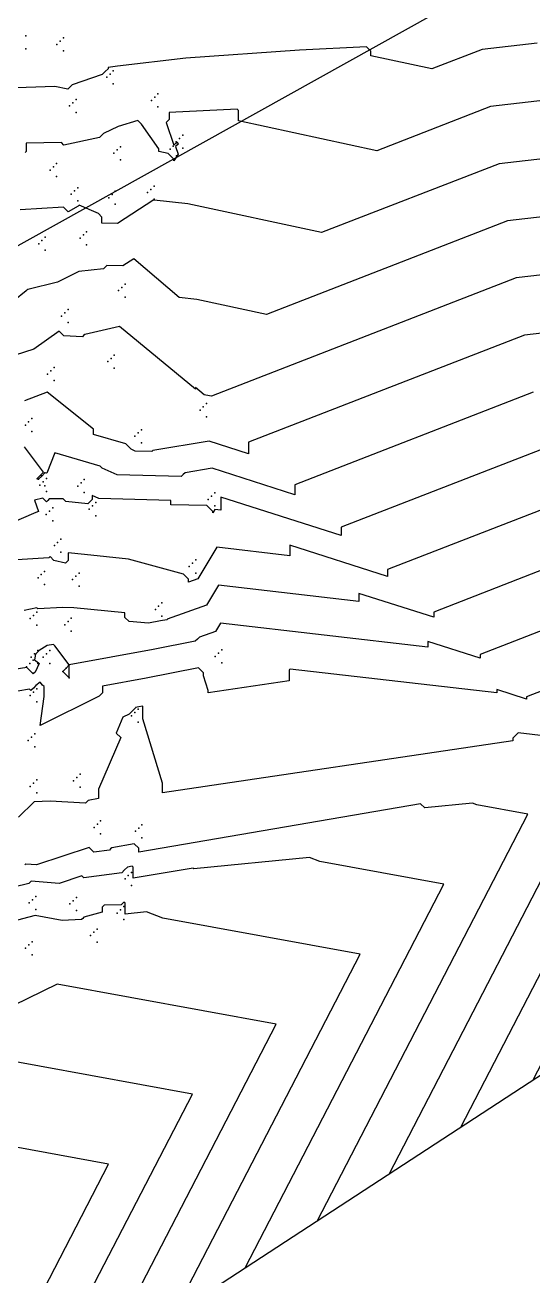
# Model space of a CAD drawing. Header units: metres. Extents: x 419582 to 423558, y 4805372 to 4807539.
# Drawn here: x 420791.04 to 420806.63, y 4805828.9 to 4805867.3 of the extents above; entities that cross this region are included whole.
import ezdxf

# ---------------------------------------------------------------- set-up
doc = ezdxf.new("R2010")
doc.units = ezdxf.units.M
for name, color, linetype in [('C-TINN', 4, 'Continuous'), ('C-TINN-BNDY', 110, 'Continuous'), ('C-TOPO-MAJR', 9, 'Continuous'), ('C-TOPO-MINR', 8, 'Continuous')]:
    doc.layers.add(name, color=color, linetype=linetype)

msp = doc.modelspace()

# ---------------------------------------------------------------- linework, layer by layer
at = {"color": 31, "lineweight": 30, "true_color": 0xffbd7a, "elevation": 1718.013}
msp.add_lwpolyline([(423449.834, 4807399.592), (423130.593, 4807500.114), (421950.92, 4806612.998), (421795.045, 4806430.988), (421305.015, 4806147.038), (421305.015, 4806147.038), (420630.083, 4805770.97), (419765.157, 4805549.54), (419617.356, 4805580.088)], dxfattribs=at)
at = {"layer": 'C-TINN', "color": 4, "linetype": 'Continuous', "lineweight": -3}
for p in [(420791.07, 4805866.97, 1665.42), (420792.12, 4805866.81, 1665.31), (420792.22, 4805866.91, 1665.31), (420791.07, 4805866.57, 1665.42), (420792.02, 4805866.71, 1665.31), (420792.22, 4805866.51, 1665.31), (420793.55, 4805865.7, 1666.08), (420793.65, 4805865.8, 1666.08), (420793.75, 4805865.9, 1666.08), (420793.75, 4805865.5, 1666.08), (420795.12, 4805865.19, 1666.66), (420792.41, 4805864.82, 1666.3), (420792.51, 4805864.92, 1666.3), (420792.61, 4805865.02, 1666.3), (420794.92, 4805864.99, 1666.66), (420795.02, 4805865.09, 1666.66), (420792.61, 4805864.62, 1666.3), (420795.12, 4805864.79, 1666.66), (420795.68, 4805863.72, 1667.42), (420795.69, 4805863.69, 1666.87), (420795.78, 4805863.82, 1667.42), (420795.88, 4805863.92, 1667.42), (420793.77, 4805863.37, 1667.44), (420793.87, 4805863.47, 1667.44), (420793.97, 4805863.57, 1667.44), (420795.49, 4805863.49, 1666.87), (420795.59, 4805863.59, 1666.87), (420795.69, 4805863.29, 1666.87), (420795.88, 4805863.52, 1667.42), (420791.91, 4805862.95, 1667.4), (420792.01, 4805863.05, 1667.4), (420793.97, 4805863.17, 1667.44), (420791.81, 4805862.85, 1667.4), (420792.01, 4805862.65, 1667.4), (420792.46, 4805862.11, 1667.91), (420792.56, 4805862.21, 1667.91), (420792.66, 4805862.31, 1667.91), (420793.81, 4805862.2, 1667.55), (420794.8, 4805862.16, 1667.99), (420794.9, 4805862.26, 1667.99), (420795, 4805862.36, 1667.99), (420792.66, 4805861.91, 1667.91), (420793.61, 4805862, 1667.55), (420793.71, 4805862.1, 1667.55), (420793.81, 4805861.8, 1667.55), (420795, 4805861.96, 1667.99), (420792.93, 4805860.96, 1668.52), (420791.46, 4805860.59, 1668.21), (420791.56, 4805860.69, 1668.21), (420791.66, 4805860.79, 1668.21), (420792.73, 4805860.76, 1668.52), (420792.83, 4805860.86, 1668.52), (420791.66, 4805860.39, 1668.21), (420792.93, 4805860.56, 1668.52), (420793.91, 4805859.15, 1669.43), (420794.01, 4805859.25, 1669.43), (420794.11, 4805859.35, 1669.43), (420794.11, 4805858.95, 1669.43), (420792.16, 4805858.37, 1669.68), (420792.26, 4805858.47, 1669.68), (420792.36, 4805858.57, 1669.68), (420792.36, 4805858.17, 1669.68), (420793.78, 4805857.17, 1670.56), (420791.93, 4805856.79, 1670.77), (420793.58, 4805856.97, 1670.56), (420793.68, 4805857.07, 1670.56), (420793.78, 4805856.77, 1670.56), (420791.73, 4805856.59, 1670.77), (420791.83, 4805856.69, 1670.77), (420791.93, 4805856.39, 1670.77), (420796.51, 4805855.58, 1670.09), (420796.61, 4805855.68, 1670.09), (420791.25, 4805855.22, 1671.52), (420796.41, 4805855.48, 1670.09), (420796.61, 4805855.28, 1670.09), (420791.05, 4805855.02, 1671.52), (420791.15, 4805855.12, 1671.52), (420791.25, 4805854.82, 1671.52), (420794.61, 4805854.88, 1670.65), (420794.41, 4805854.68, 1670.65), (420794.51, 4805854.78, 1670.65), (420794.61, 4805854.48, 1670.65), (420791.45, 4805853.36, 1671.97), (420791.55, 4805853.46, 1671.97), (420791.6, 4805853.28, 1672.77), (420791.65, 4805853.56, 1671.97), (420791.7, 4805853.38, 1672.77), (420792.86, 4805853.35, 1672.61), (420791.5, 4805853.18, 1672.77), (420791.65, 4805853.16, 1671.97), (420791.7, 4805852.98, 1672.77), (420792.66, 4805853.15, 1672.61), (420792.76, 4805853.25, 1672.61), (420792.86, 4805852.95, 1672.61), (420796.86, 4805852.94, 1672.91), (420793.11, 4805852.54, 1673.18), (420793.21, 4805852.64, 1673.18), (420796.66, 4805852.74, 1672.91), (420796.76, 4805852.84, 1672.91), (420796.86, 4805852.54, 1672.91), (420791.69, 4805852.28, 1673.28), (420791.79, 4805852.38, 1673.28), (420791.89, 4805852.48, 1673.28), (420793.01, 4805852.44, 1673.18), (420793.21, 4805852.24, 1673.18), (420791.89, 4805852.08, 1673.28), (420792.04, 4805851.42, 1673.74), (420792.14, 4805851.52, 1673.74), (420791.94, 4805851.32, 1673.74), (420792.14, 4805851.12, 1673.74), (420796.08, 4805850.68, 1673.78), (420796.18, 4805850.78, 1673.78), (420796.28, 4805850.88, 1673.78), (420791.44, 4805850.33, 1674.35), (420791.54, 4805850.43, 1674.35), (420791.64, 4805850.53, 1674.35), (420792.5, 4805850.28, 1674.39), (420792.6, 4805850.38, 1674.39), (420792.7, 4805850.48, 1674.39), (420796.28, 4805850.48, 1673.78), (420791.64, 4805850.13, 1674.35), (420792.7, 4805850.08, 1674.39), (420795.14, 4805849.46, 1674.83), (420795.24, 4805849.56, 1674.83), (420791.2, 4805849.08, 1675.09), (420791.3, 4805849.18, 1675.09), (420791.4, 4805849.28, 1675.09), (420792.46, 4805849.09, 1675.3), (420795.04, 4805849.36, 1674.83), (420795.24, 4805849.16, 1674.83), (420791.4, 4805848.88, 1675.09), (420792.26, 4805848.89, 1675.3), (420792.36, 4805848.99, 1675.3), (420792.46, 4805848.69, 1675.3), (420791.23, 4805847.9, 1675.97), (420791.33, 4805848, 1675.97), (420791.43, 4805848.1, 1675.97), (420791.6, 4805847.9, 1676.22), (420791.7, 4805848, 1676.22), (420791.8, 4805848.1, 1676.22), (420796.88, 4805847.92, 1676.7), (420796.98, 4805848.02, 1676.7), (420797.08, 4805848.12, 1676.7), (420791.09, 4805847.6, 1675.97), (420791.19, 4805847.7, 1675.97), (420791.29, 4805847.8, 1675.97), (420791.43, 4805847.7, 1675.97), (420791.8, 4805847.7, 1676.22), (420792.3, 4805847.56, 1676), (420792.4, 4805847.66, 1676), (420797.08, 4805847.72, 1676.7), (420791.29, 4805847.4, 1675.97), (420792.2, 4805847.46, 1676), (420792.4, 4805847.26, 1676), (420791.3, 4805846.82, 1677.29), (420791.4, 4805846.92, 1677.29), (420791.2, 4805846.72, 1677.29), (420791.4, 4805846.52, 1677.29), (420794.31, 4805846.1, 1678.08), (420794.41, 4805846.2, 1678.08), (420794.51, 4805846.3, 1678.08), (420794.51, 4805845.9, 1678.08), (420791.14, 4805845.34, 1677.18), (420791.24, 4805845.44, 1677.18), (420791.34, 4805845.54, 1677.18), (420791.34, 4805845.14, 1677.18), (420791.4, 4805844.13, 1677.91), (420792.53, 4805844.1, 1677.81), (420792.63, 4805844.2, 1677.81), (420792.73, 4805844.3, 1677.81), (420791.2, 4805843.93, 1677.91), (420791.3, 4805844.03, 1677.91), (420791.4, 4805843.73, 1677.91), (420792.73, 4805843.9, 1677.81), (420793.16, 4805842.67, 1678.29), (420793.26, 4805842.77, 1678.29), (420793.36, 4805842.87, 1678.29), (420794.43, 4805842.55, 1678.45), (420794.53, 4805842.65, 1678.45), (420794.63, 4805842.75, 1678.45), (420793.36, 4805842.47, 1678.29), (420794.63, 4805842.35, 1678.45), (420794.11, 4805841.09, 1680.27), (420794.21, 4805841.19, 1680.27), (420794.31, 4805841.29, 1680.27), (420794.31, 4805840.89, 1680.27), (420791.17, 4805840.35, 1680.88), (420791.27, 4805840.45, 1680.88), (420791.37, 4805840.55, 1680.88), (420792.42, 4805840.32, 1680.76), (420792.52, 4805840.42, 1680.76), (420792.62, 4805840.52, 1680.76), (420794.07, 4805840.24, 1681.14), (420791.37, 4805840.15, 1680.88), (420792.62, 4805840.12, 1680.76), (420793.87, 4805840.04, 1681.14), (420793.97, 4805840.14, 1681.14), (420794.07, 4805839.84, 1681.14), (420793.15, 4805839.45, 1681.42), (420793.25, 4805839.55, 1681.42), (420791.26, 4805839.16, 1681.51), (420793.05, 4805839.35, 1681.42), (420793.25, 4805839.15, 1681.42), (420791.06, 4805838.96, 1681.51), (420791.16, 4805839.06, 1681.51), (420791.26, 4805838.76, 1681.51)]:
    msp.add_point(p, dxfattribs=at)
at = {"layer": 'C-TINN-BNDY', "color": 110, "linetype": 'Continuous', "lineweight": -3, "flags": 128}
msp.add_lwpolyline([(421305.47, 4806115.01), (421187.67, 4806058.56), (420994.99, 4805949.06), (420878.95, 4805882.09), (420761.16, 4805805.24), (420641.64, 4805749.79), (420396.34, 4805692.54)], dxfattribs=at)
at = {"layer": 'C-TOPO-MAJR', "color": 9, "linetype": 'Continuous', "lineweight": -3, "flags": 128}
for points, elevation in [([(420816.331, 4805860.714), (420806.108, 4805859.538), (420796.762, 4805855.906), (420796.585, 4805855.944), (420796.541, 4805855.949), (420796.269, 4805856.18), (420796.269, 4805856.126), (420793.944, 4805858.052), (420792.876, 4805857.806), (420792.84, 4805857.77), (420792.804, 4805857.734), (420792.234, 4805857.765), (420792.092, 4805857.906), (420791.306, 4805857.355), (420790.741, 4805857.172)], 1670), ([(420807.41, 4805850.768), (420803.583, 4805849.281), (420803.583, 4805849.12), (420801.284, 4805849.853), (420801.284, 4805849.609), (420796.981, 4805850.103), (420796.614, 4805849.494), (420795.407, 4805849.065), (420795.398, 4805849.056), (420795.389, 4805849.047), (420795.202, 4805849.01), (420794.827, 4805848.942), (420794.234, 4805848.99), (420794.107, 4805849.118), (420794.107, 4805849.262), (420792.539, 4805849.416), (420792.201, 4805849.418), (420791.429, 4805849.383), (420791.405, 4805849.408), (420791.017, 4805849.332)], 1675), ([(420797.798, 4805829.144), (420803.896, 4805840.927), (420800.086, 4805841.621), (420799.77, 4805841.743), (420796.223, 4805841.396), (420796.196, 4805841.423), (420794.357, 4805841.107), (420794.357, 4805841.447), (420794.328, 4805841.477), (420794.18, 4805841.451), (420794.094, 4805841.365), (420794.008, 4805841.278), (420792.848, 4805841.12), (420792.786, 4805841.182), (420792.09, 4805840.951), (420791.226, 4805841.015), (420791.161, 4805840.95), (420790.702, 4805840.836)], 1680)]:
    msp.add_lwpolyline(points, dxfattribs=dict(at, elevation=elevation))
at = {"layer": 'C-TOPO-MINR', "color": 8, "linetype": 'Continuous', "lineweight": -3, "flags": 128}
for points, elevation in [([(420806.752, 4805866.748), (420805.066, 4805866.554), (420803.524, 4805865.955), (420801.65, 4805866.36), (420801.65, 4805866.503), (420801.521, 4805866.631), (420799.462, 4805866.533), (420795.975, 4805866.289), (420793.882, 4805866.037), (420793.591, 4805866.005), (420793.591, 4805865.963), (420793.501, 4805865.874), (420793.412, 4805865.784), (420792.492, 4805865.472), (420792.422, 4805865.402), (420792.352, 4805865.332), (420791.953, 4805865.417), (420790.495, 4805865.366)], 1666), ([(420809.147, 4805865.24), (420805.326, 4805864.8), (420801.834, 4805863.443), (420797.587, 4805864.36), (420797.587, 4805864.684), (420797.549, 4805864.722), (420795.46, 4805864.622), (420795.46, 4805864.401), (420795.415, 4805864.356), (420795.371, 4805864.311), (420795.611, 4805863.621), (420795.688, 4805863.697), (420795.711, 4805863.721), (420795.735, 4805863.65), (420795.659, 4805863.573), (420795.735, 4805863.344), (420795.61, 4805863.136), (420795.61, 4805863.182), (420795.433, 4805863.359), (420795.143, 4805863.417), (420795.143, 4805863.508), (420794.619, 4805864.258), (420794.506, 4805864.371), (420793.899, 4805864.194), (420793.445, 4805863.975), (420793.384, 4805863.914), (420793.322, 4805863.852), (420792.228, 4805863.621), (420792.155, 4805863.694), (420791.077, 4805863.679), (420791.077, 4805863.425), (420791.04, 4805863.388)], 1667), ([(420811.541, 4805863.731), (420805.587, 4805863.046), (420800.143, 4805860.931), (420796.039, 4805861.817), (420795.008, 4805861.93), (420794.994, 4805861.942), (420793.882, 4805861.214), (420793.402, 4805861.225), (420793.402, 4805861.41), (420793.295, 4805861.518), (420792.7, 4805861.77), (420792.685, 4805861.755), (420792.67, 4805861.74), (420792.36, 4805861.574), (420792.22, 4805861.714), (420790.887, 4805861.63)], 1668), ([(420813.936, 4805862.222), (420805.847, 4805861.292), (420798.453, 4805858.418), (420796.312, 4805858.881), (420795.774, 4805858.94), (420794.376, 4805860.129), (420794.041, 4805859.91), (420793.552, 4805859.922), (420793.5, 4805859.869), (420793.447, 4805859.816), (420792.694, 4805859.737), (420792.036, 4805859.412), (420791.122, 4805859.189), (420791.099, 4805859.165), (420791.075, 4805859.142), (420790.693, 4805858.839)], 1669), ([(420818.725, 4805859.205), (420806.368, 4805857.784), (420797.902, 4805854.494), (420797.902, 4805854.138), (420796.691, 4805854.525), (420794.958, 4805854.242), (420794.943, 4805854.226), (420794.927, 4805854.211), (420794.416, 4805854.225), (420794.297, 4805854.278), (420794.133, 4805854.442), (420793.139, 4805854.736), (420793.139, 4805854.897), (420791.721, 4805856.031), (420791.029, 4805855.764)], 1671), ([(420806.629, 4805856.03), (420799.323, 4805853.191), (420799.323, 4805852.884), (420796.779, 4805853.695), (420795.954, 4805853.56), (420795.894, 4805853.5), (420795.835, 4805853.441), (420793.863, 4805853.498), (420793.405, 4805853.702), (420793.342, 4805853.764), (420791.959, 4805854.173), (420791.707, 4805853.55), (420791.702, 4805853.545), (420791.697, 4805853.541), (420791.652, 4805853.553), (420791.556, 4805853.457), (420791.552, 4805853.453), (420791.456, 4805853.357), (420791.452, 4805853.353), (420791.415, 4805853.363), (420791.415, 4805853.383), (420791.51, 4805853.478), (420791.605, 4805853.573), (420791.028, 4805854.354)], 1672), ([(420806.889, 4805854.276), (420800.743, 4805851.887), (420800.743, 4805851.629), (420797.051, 4805852.807), (420797.051, 4805852.414), (420796.865, 4805852.435), (420796.8, 4805852.327), (420796.8, 4805852.368), (420796.621, 4805852.548), (420795.51, 4805852.573), (420795.51, 4805852.707), (420793.31, 4805852.771), (420793.099, 4805852.864), (420793.099, 4805852.738), (420793.031, 4805852.669), (420792.963, 4805852.601), (420792.295, 4805852.676), (420792.212, 4805852.76), (420791.786, 4805852.755), (420791.741, 4805852.709), (420791.695, 4805852.664), (420791.586, 4805852.774), (420791.332, 4805852.719), (420791.453, 4805852.367), (420791.375, 4805852.333), (420789.422, 4805851.503)], 1673), ([(420807.15, 4805852.522), (420802.163, 4805850.584), (420802.163, 4805850.375), (420799.167, 4805851.33), (420799.167, 4805851.011), (420796.923, 4805851.269), (420796.34, 4805850.302), (420796.062, 4805850.203), (420796.062, 4805850.287), (420795.904, 4805850.445), (420794.219, 4805850.908), (420792.864, 4805851.047), (420792.364, 4805851.104), (420792.364, 4805850.864), (420792.324, 4805850.824), (420792.284, 4805850.784), (420791.927, 4805850.869), (420791.812, 4805850.983), (420791.77, 4805850.941), (420789.31, 4805850.79)], 1674), ([(420807.671, 4805849.014), (420805.003, 4805847.978), (420805.003, 4805847.866), (420803.401, 4805848.377), (420803.401, 4805848.206), (420797.039, 4805848.936), (420796.888, 4805848.686), (420796.391, 4805848.509), (420796.329, 4805848.447), (420796.266, 4805848.384), (420794.977, 4805848.13), (420792.4, 4805847.66), (420791.958, 4805848.241), (420791.91, 4805848.289), (420791.722, 4805848.252), (420791.474, 4805848.1), (420791.462, 4805848.088), (420791.45, 4805848.076), (420791.362, 4805847.988), (420791.327, 4805847.812), (420791.45, 4805847.724), (420791.474, 4805847.7), (420791.351, 4805847.436), (420791.292, 4805847.389), (420791.29, 4805847.387), (420791.288, 4805847.385), (420791.093, 4805847.58), (420789.528, 4805847.332)], 1676), ([(420807.931, 4805847.26), (420806.424, 4805846.674), (420806.424, 4805846.611), (420805.518, 4805846.9), (420805.518, 4805846.803), (420799.178, 4805847.531), (420799.159, 4805847.513), (420799.141, 4805847.494), (420799.141, 4805847.169), (420796.66, 4805846.799), (420796.66, 4805846.868), (420796.521, 4805847.324), (420796.521, 4805847.411), (420796.365, 4805847.568), (420794.753, 4805847.25), (420793.414, 4805847.006), (420793.414, 4805846.798), (420793.366, 4805846.75), (420793.318, 4805846.702), (420791.502, 4805845.802), (420791.625, 4805846.686), (420791.625, 4805846.996), (420791.58, 4805847.041), (420791.508, 4805847.131), (420791.376, 4805847.025), (420791.298, 4805846.947), (420791.22, 4805846.869), (420791.176, 4805846.913), (420790.824, 4805846.857)], 1677), ([(420806.622, 4805834.901), (420812.903, 4805847.039)], 1676), ([(420807.635, 4805845.401), (420806.172, 4805845.569), (420806.091, 4805845.487), (420806.009, 4805845.406), (420806.009, 4805845.331), (420795.26, 4805843.731), (420795.26, 4805844.028), (420794.659, 4805846.006), (420794.659, 4805846.382), (420794.647, 4805846.394), (420794.528, 4805846.37), (420794.429, 4805846.352), (420794.429, 4805846.337), (420794.333, 4805846.241), (420794.237, 4805846.145), (420794.046, 4805846.05), (420793.842, 4805845.567), (420793.983, 4805845.426), (420793.294, 4805843.84), (420793.294, 4805843.559), (420792.979, 4805843.492), (420792.94, 4805843.453), (420792.9, 4805843.413), (420791.817, 4805843.479), (420791.316, 4805843.45), (420790.841, 4805842.986)], 1678), ([(420804.416, 4805833.462), (420810.889, 4805845.97)], 1677), ([(420802.21, 4805832.022), (420808.874, 4805844.901)], 1678), ([(420800.004, 4805830.583), (420806.469, 4805843.076), (420804.9, 4805843.362), (420804.77, 4805843.412), (420803.31, 4805843.269), (420803.181, 4805843.398), (420794.533, 4805841.909), (420794.533, 4805842.03), (420794.394, 4805842.169), (420793.701, 4805842.047), (420793.665, 4805842.011), (420793.629, 4805841.975), (420793.147, 4805841.909), (420793.005, 4805842.052), (420791.392, 4805841.518), (420791.062, 4805841.543), (420791.037, 4805841.518)], 1679), ([(420791.181, 4805824.827), (420796.177, 4805834.482), (420789.912, 4805835.623), (420787.388, 4805834.39), (420784.11, 4805835.251), (420781.697, 4805835.778), (420781.697, 4805835.992), (420778.458, 4805836.361), (420778.3, 4805836.519), (420775.832, 4805835.793), (420775.778, 4805835.739), (420775.725, 4805835.686), (420774.215, 4805836.31), (420768.537, 4805836.589), (420768.378, 4805836.748), (420755.896, 4805840.354)], 1683), ([(420795.593, 4805827.705), (420801.323, 4805838.779), (420795.272, 4805839.881), (420794.77, 4805840.074), (420794.109, 4805840.009), (420794.109, 4805840.345), (420794.076, 4805840.377), (420793.993, 4805840.293), (420793.473, 4805840.28), (420793.409, 4805840.217), (420793.409, 4805840.069), (420792.849, 4805839.913), (420792.813, 4805839.876), (420792.776, 4805839.84), (420792.185, 4805839.813), (420791.349, 4805839.961), (420790.613, 4805839.77)], 1681), ([(420788.975, 4805823.388), (420793.604, 4805832.333), (420787.8, 4805833.39), (420785.461, 4805832.248), (420780.159, 4805833.641), (420779.217, 4805833.846), (420779.217, 4805834.174), (420777.953, 4805834.318), (420777.892, 4805834.379), (420776.928, 4805834.096), (420776.846, 4805834.014), (420776.765, 4805833.932), (420776.176, 4805834.176), (420767.46, 4805834.604), (420767.323, 4805834.741), (420756.561, 4805837.851)], 1684), ([(420793.387, 4805826.266), (420798.75, 4805836.63), (420792.025, 4805837.855), (420789.315, 4805836.532)], 1682)]:
    msp.add_lwpolyline(points, dxfattribs=dict(at, elevation=elevation))
for points, elevation in [([(420791.652, 4805853.153), (420791.652, 4805853.168), (420791.648, 4805853.164), (420791.644, 4805853.161), (420791.652, 4805853.153)], 1672), ([(420792.3, 4805847.56), (420792.2, 4805847.46), (420792.4, 4805847.26), (420792.4, 4805847.66), (420792.3, 4805847.56)], 1676)]:
    msp.add_lwpolyline(points, close=True, dxfattribs=dict(at, elevation=elevation))

doc.saveas('drawing.dxf')
